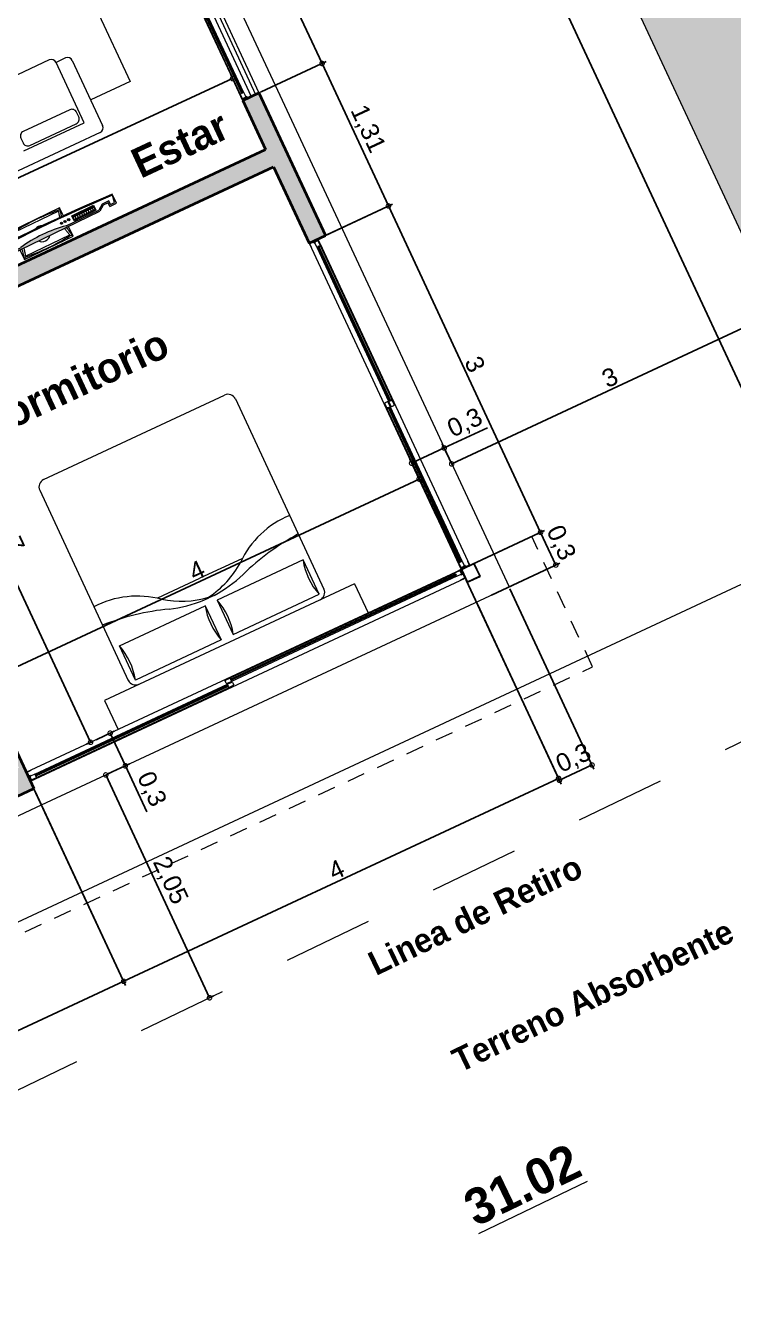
# Model space of a CAD drawing. Header units: millimetres. Extents: x 110427 to 125914, y 76277 to 76441.
# Drawn here: x 114099.72 to 114105.63, y 76324.37 to 76334.93 of the extents above; entities that cross this region are included whole.
import ezdxf

# ---------------------------------------------------------------- set-up
doc = ezdxf.new("R2010")
doc.units = ezdxf.units.MM
doc.linetypes.add('HIDDEN2', pattern=[4.7625, 3.175, -1.5875])
doc.linetypes.add('JIS_02_0.7', pattern=[1.35, 0.75, -0.6])
for name, color, linetype, lineweight in [('0.15', 6, 'Continuous', 15), ('04_CIVIL A CONSTRUIR', 250, 'Continuous', 35), ('06_CIVIL VISTAS GRUESA', 244, 'Continuous', 13), ('07_CIVIL VISTAS MEDIA', 143, 'Continuous', 9), ('08_CIVIL VISTAS FINO', 251, 'Continuous', 5), ('09_CIVIL PROYECCIONES', 230, 'JIS_02_0.7', 5), ('11_CARPINTERIA Y MOBILIARIO', 141, 'Continuous', 9), ('11_HATCH', 8, 'Continuous', 9), ('12_HATCH', 8, 'Continuous', 9), ('12_TEXTOS', 4, 'Continuous', 40), ('13_COTAS', 8, 'Continuous', 9)]:
    doc.layers.add(name, color=color, linetype=linetype, lineweight=lineweight)
doc.styles.add('JDS1', font='GOTHICB.TTF')
doc.styles.add('Swis721 BT', font='swiss.ttf')
doc.dimstyles.new('ISO-23', dxfattribs={"dimscale": 0.03, "dimtxt": 5, "dimasz": 2.5, "dimexe": 1.25, "dimexo": 0.625, "dimtad": 1, "dimtxsty": 'Swis721 BT', "dimblk": 'DOTSMALL', "dimcen": 2.5, "dimclrt": 150, "dimadec": 0, "dimazin": 0, "dimtfac": 1, "dimtmove": 0, "dimatfit": 3, "dimfxl": 0, "dimarcsym": 0})
pattern_1 = [(0, (-691.6089, -394.825658), (0, 0.02), []), (90, (-691.6089, -394.825658), (-0.02, 1e-18), [])]

# ---------------------------------------------------------------- blocks, each defined once
blk = doc.blocks.new('LCD')
at = {"lineweight": 5, "ltscale": 0.5}
for points in [[(0.211, -0.102), (0.511, -0.102), (0.559, -0.135), (0.621, -0.135), (0.621, -0.102), (0.657, -0.102), (0.67, -0.171), (0.67, -0.089), (0.609, -0.089), (0.609, -0.122), (0.563, -0.122), (0.515, -0.089), (-0.515, -0.089), (-0.563, -0.122), (-0.609, -0.122), (-0.609, -0.089), (-0.67, -0.089), (-0.67, -0.171), (-0.657, -0.102), (-0.621, -0.102), (-0.621, -0.135), (-0.559, -0.135), (-0.511, -0.102), (-0.211, -0.102, 0.093379)], [(0.67, -0.171), (0.669, -0.163, -0.02674), (-0.669, -0.163), (-0.67, -0.171, 0.026795)], [(-0.242, -0.138, 1), (-0.26, -0.138, 1)], [(-0.208, -0.138, 1), (-0.227, -0.138, 1)], [(-0.175, -0.138, 1), (-0.193, -0.138, 1)]]:
    blk.add_hatch(color=98, dxfattribs=at).paths.add_polyline_path(points)
h = blk.add_hatch(color=98, dxfattribs=at)
h.paths.add_polyline_path([(-0.49, -0.156), (-0.288, -0.156), (-0.288, -0.111), (-0.49, -0.111)])
h.paths.add_polyline_path([(-0.485, -0.151), (-0.293, -0.151), (-0.293, -0.117), (-0.485, -0.117)], flags=16)
h = blk.add_hatch(dxfattribs=at)
h.set_pattern_fill('_USER', color=256, scale=0.02, style=0, double=1, pattern_type=0)
h.set_pattern_definition(pattern_1)
h.paths.add_polyline_path([(-0.485, -0.151), (-0.293, -0.151), (-0.293, -0.117), (-0.485, -0.117)])
h = blk.add_hatch(dxfattribs=at)
h.set_pattern_fill('_USER', color=256, scale=0.02, style=0, double=1, pattern_type=0)
h.set_pattern_definition(pattern_1)
h.paths.add_polyline_path([(0.485, -0.117), (0.293, -0.117), (0.293, -0.151), (0.485, -0.151)])
at = {"lineweight": 18, "ltscale": 0.5}
for p, q in [((0.225, 0), (-0.225, 0)), ((-0.225, 0), (-0.225, -0.089)), ((0.225, -0.089), (0.225, 0)), ((-0.225, -0.187), (-0.225, -0.26)), ((0.225, -0.26), (0.225, -0.187)), ((-0.225, -0.26), (0.225, -0.26))]:
    blk.add_line(p, q, dxfattribs=at)
at = {"ltscale": 0.5}
for p, q in [((-0.609, -0.089), (-0.67, -0.089)), ((-0.67, -0.089), (-0.67, -0.171)), ((-0.657, -0.102), (-0.67, -0.171)), ((-0.621, -0.102), (-0.657, -0.102)), ((-0.621, -0.102), (-0.621, -0.135)), ((-0.609, -0.089), (-0.609, -0.122)), ((-0.563, -0.122), (-0.515, -0.089)), ((-0.559, -0.135), (-0.511, -0.102)), ((0.515, -0.089), (-0.515, -0.089)), ((-0.211, -0.102), (-0.511, -0.102)), ((0.211, -0.102), (0.511, -0.102)), ((0.559, -0.135), (0.511, -0.102)), ((0.563, -0.122), (0.515, -0.089)), ((0.67, -0.089), (0.609, -0.089)), ((0.609, -0.089), (0.609, -0.122)), ((0.621, -0.102), (0.657, -0.102)), ((0.621, -0.102), (0.621, -0.135)), ((0.657, -0.102), (0.67, -0.171)), ((0.67, -0.171), (0.67, -0.089)), ((-0.621, -0.135), (-0.559, -0.135)), ((-0.609, -0.122), (-0.563, -0.122)), ((0.621, -0.135), (0.559, -0.135)), ((0.609, -0.122), (0.563, -0.122))]:
    blk.add_line(p, q, dxfattribs=at)
at = {"linetype": 'HIDDEN2', "lineweight": 5, "ltscale": 0.5}
for p, q in [((0.205, -0.02), (-0.205, -0.02)), ((-0.205, -0.24), (0.205, -0.24))]:
    blk.add_line(p, q, dxfattribs=at)
at = {"ltscale": 0.5}
for points in [[(-0.49, -0.111), (-0.288, -0.111), (-0.288, -0.156), (-0.49, -0.156)], [(-0.485, -0.117), (-0.293, -0.117), (-0.293, -0.151), (-0.485, -0.151)], [(0.49, -0.111), (0.288, -0.111), (0.288, -0.156), (0.49, -0.156)], [(0.485, -0.117), (0.293, -0.117), (0.293, -0.151), (0.485, -0.151)]]:
    blk.add_lwpolyline(points, close=True, dxfattribs=at)
at = {"lineweight": 5, "ltscale": 0.5}
for centre in [(-0.251, -0.138), (-0.217, -0.138), (-0.184, -0.138)]:
    blk.add_circle(centre, 0.00921, dxfattribs=at)
at = {"lineweight": 18, "ltscale": 0.5}
for centre, start, end in [((-0.638, -0.13), 5.4428, 17.4923), ((0.638, -0.13), 162.5077, 174.5572), ((-0.638, -0.13), 342.5077, 352.3956), ((0.638, -0.13), 187.6044, 197.4923)]:
    blk.add_arc(centre, 0.433, start, end, dxfattribs=at)
at = {"lineweight": 5, "ltscale": 0.5}
for centre, radius, start, end in [((-0.2, 0.016), 0.03, 212.1251, 266.9871), ((0.2, 0.016), 0.03, 273.0129, 327.8749), ((0, 1.016), 1.138, 259.3305, 280.6695), ((0, -1.88), 1.877, 83.8464, 96.1536), ((0, -0.13), 0.0672, 37.6533, 142.3467), ((0, -0.13), 0.0672, 241.3543, 298.6457), ((-0.2, -0.276), 0.03, 93.0129, 147.8749), ((0, 1.62), 1.877, 263.8464, 276.1536), ((0.2, -0.276), 0.03, 32.1251, 86.9871)]:
    blk.add_arc(centre, radius, start, end, dxfattribs=at)
at = {"linetype": 'HIDDEN2', "lineweight": 5, "ltscale": 0.5}
for centre, radius, start, end in [((-0.491, -0.13), 0.306, 7.7055, 21.071), ((0.497, -0.13), 0.312, 159.3448, 172.4407), ((-0.491, -0.13), 0.306, 338.929, 349.1614), ((0.497, -0.13), 0.312, 190.6309, 200.6552)]:
    blk.add_arc(centre, radius, start, end, dxfattribs=at)
at = {"ltscale": 0.5}
for centre, start, end in [((0, 12.322), 266.9302, 273.0698), ((0, 12.33), 266.9365, 273.0635)]:
    blk.add_arc(centre, 12.511, start, end, dxfattribs=at)
blk = doc.blocks.new('_DotSmall')
at = {"color": 0, "linetype": 'ByBlock', "const_width": 0.5}
blk.add_lwpolyline([(-0.0625, 0, 1), (0.0625, 0, 1)], format="xyb", close=True, dxfattribs=at)
blk = doc.blocks.new('*D672')
at = {"layer": '13_COTAS', "color": 0, "lineweight": -2}
for p, q in [((114099.381, 76329.46), (114103.006, 76331.151)), ((114103.01, 76331.143), (114102.991, 76331.185)), ((114099.47, 76329.269), (114099.365, 76329.494))]:
    blk.add_line(p, q, dxfattribs=at)
at = {"layer": 'Defpoints', "color": 0}
for p in [(114103.006, 76331.151), (114103.018, 76331.126), (114099.478, 76329.252)]:
    blk.add_point(p, dxfattribs=at)
at = {"layer": '13_COTAS', "color": 0, "lineweight": -2, "xscale": 0.075, "yscale": 0.075, "zscale": 0.075}
for p, rotation in [((114103.006, 76331.151), 24.99999753929723), ((114099.381, 76329.46), 204.9999975392973)]:
    blk.add_blockref('_DotSmall', p, dxfattribs=dict(at, rotation=rotation))
at = {"layer": '13_COTAS', "color": 150, "insert": (114101.154, 76330.39), "char_height": 0.15, "attachment_point": 5, "rotation": 25, "style": 'Swis721 BT'}
blk.add_mtext('4', dxfattribs=at)
blk = doc.blocks.new('*D551')
at = {"layer": '13_COTAS', "color": 0, "lineweight": -2}
for p, q in [((114103.216, 76331.41), (114103.577, 76331.579)), ((114103.284, 76331.264), (114103.2, 76331.444)), ((114102.944, 76331.283), (114103.216, 76331.41)), ((114103.154, 76330.835), (114102.929, 76331.317))]:
    blk.add_line(p, q, dxfattribs=at)
at = {"layer": 'Defpoints', "color": 0}
for p in [(114103.216, 76331.41), (114103.292, 76331.247), (114103.162, 76330.818)]:
    blk.add_point(p, dxfattribs=at)
at = {"layer": '13_COTAS', "color": 0, "lineweight": -2, "xscale": 0.075, "yscale": 0.075, "zscale": 0.075}
for p, rotation in [((114103.216, 76331.41), 24.99999753929723), ((114102.944, 76331.283), 204.9999975392973)]:
    blk.add_blockref('_DotSmall', p, dxfattribs=dict(at, rotation=rotation))
at = {"layer": '13_COTAS', "color": 150, "insert": (114103.392, 76331.612), "char_height": 0.15, "attachment_point": 5, "rotation": 25, "style": 'Swis721 BT'}
blk.add_mtext('0,3', dxfattribs=at)
blk = doc.blocks.new('*D673')
at = {"layer": '13_COTAS', "color": 0, "lineweight": -2}
for p, q in [((114098.716, 76332.317), (114098.67, 76332.295)), ((114100.268, 76328.958), (114098.704, 76332.311)), ((114100.28, 76328.963), (114100.234, 76328.942))]:
    blk.add_line(p, q, dxfattribs=at)
at = {"layer": 'Defpoints', "color": 0}
for p in [(114098.704, 76332.311), (114098.733, 76332.325), (114100.297, 76328.971)]:
    blk.add_point(p, dxfattribs=at)
at = {"layer": '13_COTAS', "color": 0, "lineweight": -2, "xscale": 0.075, "yscale": 0.075, "zscale": 0.075}
for p, rotation in [((114098.704, 76332.311), 114.9999999997802), ((114100.268, 76328.958), 294.9999999997802)]:
    blk.add_blockref('_DotSmall', p, dxfattribs=dict(at, rotation=rotation))
at = {"layer": '13_COTAS', "color": 150, "insert": (114099.585, 76330.681), "char_height": 0.15, "attachment_point": 5, "rotation": 295, "style": 'Swis721 BT'}
blk.add_mtext('3,7', dxfattribs=at)
blk = doc.blocks.new('*D584')
at = {"layer": '13_COTAS', "color": 0, "lineweight": -2}
for p, q in [((114102.807, 76339.341), (114102.298, 76339.104)), ((114105.982, 76331.292), (114102.332, 76339.12)), ((114106.458, 76331.513), (114105.949, 76331.276))]:
    blk.add_line(p, q, dxfattribs=at)
at = {"layer": 'Defpoints', "color": 0}
for p in [(114102.824, 76339.349), (114102.332, 76339.12), (114106.475, 76331.521)]:
    blk.add_point(p, dxfattribs=at)
at = {"layer": '13_COTAS', "color": 0, "lineweight": -2, "xscale": 0.075, "yscale": 0.075, "zscale": 0.075}
for p, rotation in [((114102.332, 76339.12), 115.0000000000974), ((114105.982, 76331.292), 295.0000000000974)]:
    blk.add_blockref('_DotSmall', p, dxfattribs=dict(at, rotation=rotation))
at = {"layer": '13_COTAS', "color": 150, "insert": (114104.256, 76335.252), "char_height": 0.15, "attachment_point": 5, "rotation": 295, "style": 'Swis721 BT'}
blk.add_mtext('8,64', dxfattribs=at)
blk = doc.blocks.new('*D560')
at = {"layer": '13_COTAS', "color": 0, "lineweight": -2}
for p, q in [((114103.278, 76331.277), (114105.997, 76332.545)), ((114106.033, 76332.47), (114105.981, 76332.579)), ((114103.284, 76331.264), (114103.262, 76331.311))]:
    blk.add_line(p, q, dxfattribs=at)
at = {"layer": 'Defpoints', "color": 0}
for p in [(114105.997, 76332.545), (114106.04, 76332.453), (114103.292, 76331.247)]:
    blk.add_point(p, dxfattribs=at)
at = {"layer": '13_COTAS', "color": 0, "lineweight": -2, "xscale": 0.075, "yscale": 0.075, "zscale": 0.075}
for p, rotation in [((114105.997, 76332.545), 24.99999753929723), ((114103.278, 76331.277), 204.9999975392973)]:
    blk.add_blockref('_DotSmall', p, dxfattribs=dict(at, rotation=rotation))
at = {"layer": '13_COTAS', "color": 150, "insert": (114104.597, 76331.998), "char_height": 0.15, "attachment_point": 5, "rotation": 25, "style": 'Swis721 BT'}
blk.add_mtext('3', dxfattribs=at)
blk = doc.blocks.new('*D564')
at = {"layer": '13_COTAS', "color": 0, "lineweight": -2}
for p, q in [((114100.314, 76328.979), (114100.465, 76329.05)), ((114100.431, 76329.034), (114100.558, 76328.762)), ((114100.412, 76328.694), (114100.592, 76328.778)), ((114100.558, 76328.762), (114100.736, 76328.38))]:
    blk.add_line(p, q, dxfattribs=at)
at = {"layer": 'Defpoints', "color": 0}
for p in [(114100.297, 76328.971), (114100.395, 76328.686), (114100.558, 76328.762)]:
    blk.add_point(p, dxfattribs=at)
at = {"layer": '13_COTAS', "color": 0, "lineweight": -2, "xscale": 0.075, "yscale": 0.075, "zscale": 0.075}
for p, rotation in [((114100.431, 76329.034), 114.9999989492913), ((114100.558, 76328.762), 294.9999989492912)]:
    blk.add_blockref('_DotSmall', p, dxfattribs=dict(at, rotation=rotation))
at = {"layer": '13_COTAS', "color": 150, "insert": (114100.77, 76328.565), "char_height": 0.15, "attachment_point": 5, "rotation": 295, "style": 'Swis721 BT'}
blk.add_mtext('0,3', dxfattribs=at)
blk = doc.blocks.new('*D565')
at = {"layer": '13_COTAS', "color": 0, "lineweight": -2}
for p, q in [((114100.395, 76328.686), (114101.26, 76326.83)), ((114100.412, 76328.694), (114100.429, 76328.702)), ((114101.264, 76326.832), (114101.294, 76326.846))]:
    blk.add_line(p, q, dxfattribs=at)
at = {"layer": 'Defpoints', "color": 0}
for p in [(114100.395, 76328.686), (114101.247, 76326.824), (114101.26, 76326.83)]:
    blk.add_point(p, dxfattribs=at)
at = {"layer": '13_COTAS', "color": 0, "lineweight": -2, "xscale": 0.075, "yscale": 0.075, "zscale": 0.075}
for p, rotation in [((114100.395, 76328.686), 114.9999989492913), ((114101.26, 76326.83), 294.9999989492912)]:
    blk.add_blockref('_DotSmall', p, dxfattribs=dict(at, rotation=rotation))
at = {"layer": '13_COTAS', "color": 150, "insert": (114100.926, 76327.804), "char_height": 0.15, "attachment_point": 5, "rotation": 295, "style": 'Swis721 BT'}
blk.add_mtext('2,05', dxfattribs=at)
blk = doc.blocks.new('*D630')
at = {"layer": '06_CIVIL VISTAS GRUESA', "color": 0, "lineweight": -2}
for p, q in [((114099.803, 76328.555), (114100.56, 76326.933)), ((114096.35, 76326.945), (114097.107, 76325.322)), ((114097.091, 76325.356), (114100.544, 76326.967))]:
    blk.add_line(p, q, dxfattribs=at)
at = {"layer": 'Defpoints', "color": 0}
for p in [(114099.795, 76328.572), (114096.342, 76326.962), (114100.544, 76326.967)]:
    blk.add_point(p, dxfattribs=at)
at = {"layer": '06_CIVIL VISTAS GRUESA', "color": 0, "lineweight": -2, "xscale": 0.075, "yscale": 0.075, "zscale": 0.075}
for p, rotation in [((114100.544, 76326.967), 25.00000000019892), ((114097.091, 76325.356), 205.0000000001989)]:
    blk.add_blockref('_DotSmall', p, dxfattribs=dict(at, rotation=rotation))
at = {"layer": '06_CIVIL VISTAS GRUESA', "color": 150, "insert": (114098.771, 76326.261), "char_height": 0.15, "attachment_point": 5, "rotation": 25, "style": 'Swis721 BT'}
blk.add_mtext('3,81', dxfattribs=at)
blk = doc.blocks.new('*D631')
at = {"layer": '06_CIVIL VISTAS GRUESA', "color": 0, "lineweight": -2}
for p, q in [((114103.399, 76330.309), (114104.185, 76328.623)), ((114099.774, 76328.619), (114100.56, 76326.933)), ((114100.544, 76326.967), (114104.169, 76328.657))]:
    blk.add_line(p, q, dxfattribs=at)
at = {"layer": 'Defpoints', "color": 0}
for p in [(114103.391, 76330.326), (114099.766, 76328.635), (114104.169, 76328.657)]:
    blk.add_point(p, dxfattribs=at)
at = {"layer": '06_CIVIL VISTAS GRUESA', "color": 0, "lineweight": -2, "xscale": 0.075, "yscale": 0.075, "zscale": 0.075}
for p, rotation in [((114104.169, 76328.657), 24.99941188875567), ((114100.544, 76326.967), 204.9994118887556)]:
    blk.add_blockref('_DotSmall', p, dxfattribs=dict(at, rotation=rotation))
at = {"layer": '06_CIVIL VISTAS GRUESA', "color": 150, "insert": (114102.317, 76327.897), "char_height": 0.15, "attachment_point": 5, "rotation": 24.9994, "style": 'Swis721 BT'}
blk.add_mtext('4', dxfattribs=at)
blk = doc.blocks.new('*D632')
at = {"layer": '06_CIVIL VISTAS GRUESA', "color": 0, "lineweight": -2}
for p, q in [((114103.764, 76330.236), (114104.464, 76328.735)), ((114103.492, 76330.11), (114104.192, 76328.608)), ((114104.176, 76328.642), (114104.448, 76328.769))]:
    blk.add_line(p, q, dxfattribs=at)
at = {"layer": 'Defpoints', "color": 0}
for p in [(114103.756, 76330.253), (114103.484, 76330.127), (114104.448, 76328.769)]:
    blk.add_point(p, dxfattribs=at)
at = {"layer": '06_CIVIL VISTAS GRUESA', "color": 0, "lineweight": -2, "xscale": 0.075, "yscale": 0.075, "zscale": 0.075}
for p, rotation in [((114104.448, 76328.769), 24.99999999258063), ((114104.176, 76328.642), 204.9999999925807)]:
    blk.add_blockref('_DotSmall', p, dxfattribs=dict(at, rotation=rotation))
at = {"layer": '06_CIVIL VISTAS GRUESA', "color": 150, "insert": (114104.297, 76328.819), "char_height": 0.15, "attachment_point": 5, "rotation": 25, "style": 'Swis721 BT'}
blk.add_mtext('0,3', dxfattribs=at)
blk = doc.blocks.new('*D633')
at = {"layer": '06_CIVIL VISTAS GRUESA', "color": 0, "lineweight": -2}
for p, q in [((114101.689, 76334.376), (114102.232, 76334.629)), ((114102.198, 76334.613), (114102.751, 76333.426)), ((114102.242, 76333.189), (114102.785, 76333.442))]:
    blk.add_line(p, q, dxfattribs=at)
at = {"layer": 'Defpoints', "color": 0}
for p in [(114101.672, 76334.368), (114102.751, 76333.426), (114102.225, 76333.181)]:
    blk.add_point(p, dxfattribs=at)
at = {"layer": '06_CIVIL VISTAS GRUESA', "color": 0, "lineweight": -2, "xscale": 0.075, "yscale": 0.075, "zscale": 0.075}
for p, rotation in [((114102.198, 76334.613), 115.0000000027779), ((114102.751, 76333.426), 295.0000000027779)]:
    blk.add_blockref('_DotSmall', p, dxfattribs=dict(at, rotation=rotation))
at = {"layer": '06_CIVIL VISTAS GRUESA', "color": 150, "insert": (114102.573, 76334.066), "char_height": 0.15, "attachment_point": 5, "rotation": 295, "style": 'Swis721 BT'}
blk.add_mtext('1,31', dxfattribs=at)
blk = doc.blocks.new('*D634')
at = {"layer": '06_CIVIL VISTAS GRUESA', "color": 0, "lineweight": -2}
for p, q in [((114102.179, 76333.159), (114102.785, 76333.442)), ((114102.751, 76333.426), (114104.019, 76330.707)), ((114103.447, 76330.44), (114104.053, 76330.723))]:
    blk.add_line(p, q, dxfattribs=at)
at = {"layer": 'Defpoints', "color": 0}
for p in [(114102.162, 76333.151), (114104.019, 76330.707), (114103.43, 76330.432)]:
    blk.add_point(p, dxfattribs=at)
at = {"layer": '06_CIVIL VISTAS GRUESA', "color": 0, "lineweight": -2, "xscale": 0.075, "yscale": 0.075, "zscale": 0.075}
for p, rotation in [((114102.751, 76333.426), 115.0008319876607), ((114104.019, 76330.707), 295.0008319876608)]:
    blk.add_blockref('_DotSmall', p, dxfattribs=dict(at, rotation=rotation))
at = {"layer": '06_CIVIL VISTAS GRUESA', "color": 150, "insert": (114103.472, 76332.107), "char_height": 0.15, "attachment_point": 5, "rotation": 295.0008, "style": 'Swis721 BT'}
blk.add_mtext('3', dxfattribs=at)
blk = doc.blocks.new('*D635')
at = {"layer": '06_CIVIL VISTAS GRUESA', "color": 0, "lineweight": -2}
for p, q in [((114103.483, 76330.457), (114104.053, 76330.723)), ((114104.019, 76330.707), (114104.146, 76330.435)), ((114103.61, 76330.185), (114104.18, 76330.451))]:
    blk.add_line(p, q, dxfattribs=at)
at = {"layer": 'Defpoints', "color": 0}
for p in [(114103.466, 76330.449), (114104.146, 76330.435), (114103.593, 76330.177)]:
    blk.add_point(p, dxfattribs=at)
at = {"layer": '06_CIVIL VISTAS GRUESA', "color": 0, "lineweight": -2, "xscale": 0.075, "yscale": 0.075, "zscale": 0.075}
for p, rotation in [((114104.019, 76330.707), 115.0000000033583), ((114104.146, 76330.435), 295.0000000033583)]:
    blk.add_blockref('_DotSmall', p, dxfattribs=dict(at, rotation=rotation))
at = {"layer": '06_CIVIL VISTAS GRUESA', "color": 150, "insert": (114104.182, 76330.617), "char_height": 0.15, "attachment_point": 5, "rotation": 295, "style": 'Swis721 BT'}
blk.add_mtext('0,3', dxfattribs=at)
blk = doc.blocks.new('*D636')
at = {"layer": '06_CIVIL VISTAS GRUESA', "color": 0, "lineweight": -2}
for p, q in [((114099.051, 76340.031), (114099.595, 76340.285)), ((114102.198, 76334.613), (114099.561, 76340.269)), ((114101.689, 76334.376), (114102.232, 76334.629))]:
    blk.add_line(p, q, dxfattribs=at)
at = {"layer": 'Defpoints', "color": 0}
for p in [(114099.561, 76340.269), (114099.034, 76340.023), (114101.672, 76334.368)]:
    blk.add_point(p, dxfattribs=at)
at = {"layer": '06_CIVIL VISTAS GRUESA', "color": 0, "lineweight": -2, "xscale": 0.075, "yscale": 0.075, "zscale": 0.075}
for p, rotation in [((114099.561, 76340.269), 114.9999999993266), ((114102.198, 76334.613), 294.9999999993266)]:
    blk.add_blockref('_DotSmall', p, dxfattribs=dict(at, rotation=rotation))
at = {"layer": '06_CIVIL VISTAS GRUESA', "color": 150, "insert": (114100.978, 76337.487), "char_height": 0.15, "attachment_point": 5, "rotation": 295, "style": 'Swis721 BT'}
blk.add_mtext('6,24', dxfattribs=at)
blk = doc.blocks.new('*D656')
at = {"layer": '13_COTAS', "color": 0, "lineweight": -2}
for p, q in [((114101.718, 76333.914), (114101.437, 76334.521)), ((114101.452, 76334.487), (114097.823, 76332.806)), ((114098.088, 76332.232), (114097.807, 76332.84))]:
    blk.add_line(p, q, dxfattribs=at)
at = {"layer": 'Defpoints', "color": 0}
for p in [(114101.726, 76333.897), (114097.823, 76332.806), (114098.096, 76332.215)]:
    blk.add_point(p, dxfattribs=at)
at = {"layer": '13_COTAS', "color": 0, "lineweight": -2, "xscale": 0.075, "yscale": 0.075, "zscale": 0.075}
for p, rotation in [((114101.452, 76334.487), 24.85521813341189), ((114097.823, 76332.806), 204.8552181334119)]:
    blk.add_blockref('_DotSmall', p, dxfattribs=dict(at, rotation=rotation))
at = {"layer": '13_COTAS', "color": 150, "insert": (114099.605, 76333.718), "char_height": 0.12, "attachment_point": 5, "rotation": 24.8552, "style": 'Swis721 BT'}
blk.add_mtext('4', dxfattribs=at)

msp = doc.modelspace()

# ---------------------------------------------------------------- hatches: boundary and pattern name
at = {"layer": '11_HATCH'}
msp.add_hatch(color=254, dxfattribs=at).paths.add_polyline_path([(114107.238, 76339.349), (114102.824, 76339.349), (114106.475, 76331.521), (114110.1, 76333.212)])
at = {"layer": '12_HATCH'}
h = msp.add_hatch(color=1, dxfattribs=at)
h.dxf.hatch_style = 1
h.paths.add_polyline_path([(114101.672, 76334.368), (114101.536, 76334.305), (114101.726, 76333.897), (114098.101, 76332.206), (114097.97, 76332.487), (114097.825, 76332.42), (114098.019, 76332.003), (114101.793, 76333.752), (114102.089, 76333.117), (114102.225, 76333.181)])
h = msp.add_hatch(color=1, dxfattribs=at)
h.dxf.hatch_style = 1
h.paths.add_polyline_path([(114099.795, 76328.572), (114099.478, 76329.252), (114099.442, 76329.235), (114099.67, 76328.746), (114099.598, 76328.712), (114099.37, 76329.201), (114099.333, 76329.184), (114099.587, 76328.64), (114096.737, 76327.311), (114096.442, 76327.943), (114096.297, 76327.875), (114096.592, 76327.244), (114096.279, 76327.098), (114096.342, 76326.962)])

# ---------------------------------------------------------------- linework, layer by layer
at = {"layer": '0.15'}
msp.add_line((114093.98, 76324.812), (114112.976, 76333.67), dxfattribs=at)
at = {"layer": '04_CIVIL A CONSTRUIR'}
for p, q in [((114101.536, 76334.305), (114101.672, 76334.368)), ((114101.536, 76334.305), (114101.726, 76333.897)), ((114101.672, 76334.368), (114102.225, 76333.181)), ((114098.101, 76332.206), (114101.726, 76333.897)), ((114098.159, 76332.057), (114101.793, 76333.752)), ((114101.793, 76333.752), (114102.089, 76333.117)), ((114102.089, 76333.117), (114102.225, 76333.181)), ((114102.089, 76333.117), (114102.225, 76333.181)), ((114102.089, 76333.117), (114102.225, 76333.181)), ((114099.478, 76329.252), (114099.795, 76328.572)), ((114096.342, 76326.962), (114099.795, 76328.572))]:
    msp.add_line(p, q, dxfattribs=at)
at = {"layer": '07_CIVIL VISTAS MEDIA'}
for p, q in [((114100.69, 76336.117), (114101.536, 76334.305)), ((114100.763, 76336.151), (114101.608, 76334.339)), ((114101.516, 76334.361), (114101.127, 76335.195)), ((114101.138, 76335.199), (114101.526, 76334.365)), ((114101.145, 76335.203), (114101.533, 76334.369)), ((114101.544, 76334.373), (114101.154, 76335.208)), ((114101.533, 76334.323), (114101.516, 76334.36)), ((114101.519, 76334.366), (114101.523, 76334.368)), ((114101.519, 76334.341), (114101.522, 76334.342)), ((114101.519, 76334.341), (114101.536, 76334.305)), ((114101.522, 76334.342), (114101.537, 76334.31)), ((114101.526, 76334.364), (114101.524, 76334.368)), ((114101.526, 76334.365), (114101.533, 76334.369)), ((114101.526, 76334.364), (114101.534, 76334.368)), ((114101.537, 76334.375), (114101.533, 76334.373)), ((114101.533, 76334.372), (114101.534, 76334.368)), ((114101.568, 76334.323), (114101.538, 76334.309)), ((114101.558, 76334.33), (114101.54, 76334.321)), ((114101.544, 76334.373), (114101.561, 76334.336)), ((114101.562, 76334.339), (114101.565, 76334.34)), ((114101.562, 76334.339), (114101.569, 76334.325)), ((114101.565, 76334.34), (114101.572, 76334.326)), ((114101.603, 76334.34), (114101.573, 76334.325)), ((114101.591, 76334.375), (114101.589, 76334.374)), ((114101.589, 76334.374), (114101.604, 76334.341)), ((114101.591, 76334.375), (114101.608, 76334.339)), ((114102.094, 76333.116), (114102.125, 76333.13)), ((114102.133, 76333.115), (114102.126, 76333.13)), ((114102.129, 76333.133), (114102.159, 76333.147)), ((114102.135, 76333.117), (114102.129, 76333.131)), ((114102.135, 76333.117), (114102.133, 76333.115)), ((114102.154, 76333.083), (114102.137, 76333.12)), ((114102.139, 76333.126), (114102.158, 76333.135)), ((114102.176, 76333.114), (114102.161, 76333.146)), ((114102.179, 76333.115), (114102.162, 76333.151)), ((114102.164, 76333.133), (114102.181, 76333.096)), ((114102.109, 76333.082), (114102.094, 76333.115)), ((114102.106, 76333.081), (114102.109, 76333.082)), ((114102.154, 76333.083), (114102.755, 76331.795)), ((114102.16, 76333.081), (114102.164, 76333.083)), ((114102.172, 76333.092), (114102.163, 76333.088)), ((114102.165, 76333.084), (114102.163, 76333.088)), ((114102.172, 76333.091), (114102.164, 76333.087)), ((114102.765, 76331.8), (114102.164, 76333.087)), ((114102.172, 76333.092), (114102.174, 76333.088)), ((114102.772, 76331.804), (114102.172, 76333.091)), ((114102.179, 76333.09), (114102.175, 76333.088)), ((114102.179, 76333.115), (114102.176, 76333.114)), ((114102.179, 76333.115), (114103.43, 76330.432)), ((114102.181, 76333.096), (114102.782, 76331.808)), ((114102.72, 76331.779), (114102.737, 76331.742)), ((114102.741, 76331.794), (114102.723, 76331.785)), ((114102.747, 76331.747), (114102.755, 76331.751)), ((114102.747, 76331.747), (114102.748, 76331.743)), ((114102.765, 76331.755), (114102.748, 76331.791)), ((114102.748, 76331.746), (114102.755, 76331.75)), ((114102.748, 76331.746), (114103.347, 76330.459)), ((114102.755, 76331.795), (114102.772, 76331.759)), ((114102.757, 76331.747), (114102.755, 76331.751)), ((114102.755, 76331.75), (114103.355, 76330.462)), ((114102.758, 76331.802), (114102.761, 76331.803)), ((114102.762, 76331.748), (114102.758, 76331.747)), ((114102.763, 76331.803), (114102.764, 76331.799)), ((114102.773, 76331.803), (114102.764, 76331.799)), ((114102.772, 76331.804), (114102.765, 76331.8)), ((114103.365, 76330.466), (114102.765, 76331.755)), ((114102.776, 76331.81), (114102.772, 76331.808)), ((114102.773, 76331.803), (114102.772, 76331.807)), ((114102.779, 76331.756), (114102.797, 76331.765)), ((114102.799, 76331.771), (114102.782, 76331.808)), ((114103.337, 76330.455), (114102.737, 76331.742)), ((114102.744, 76331.74), (114102.748, 76331.742)), ((114103.344, 76330.386), (114103.307, 76330.369)), ((114103.321, 76330.382), (114103.357, 76330.399)), ((114103.321, 76330.382), (114103.322, 76330.379)), ((114103.322, 76330.379), (114103.355, 76330.394)), ((114103.355, 76330.417), (114103.338, 76330.454)), ((114103.34, 76330.46), (114103.344, 76330.462)), ((114103.34, 76330.435), (114103.343, 76330.436)), ((114103.34, 76330.435), (114103.357, 76330.398)), ((114103.343, 76330.436), (114103.358, 76330.403)), ((114103.347, 76330.458), (114103.345, 76330.461)), ((114103.347, 76330.459), (114103.355, 76330.462)), ((114103.347, 76330.458), (114103.356, 76330.462)), ((114103.359, 76330.365), (114103.35, 76330.383)), ((114103.354, 76330.465), (114103.356, 76330.462)), ((114103.358, 76330.469), (114103.355, 76330.467)), ((114103.37, 76330.363), (114103.356, 76330.394)), ((114103.39, 76330.417), (114103.36, 76330.403)), ((114103.38, 76330.423), (114103.361, 76330.415)), ((114103.365, 76330.466), (114103.382, 76330.43)), ((114103.384, 76330.433), (114103.386, 76330.434)), ((114103.384, 76330.433), (114103.39, 76330.418)), ((114103.386, 76330.434), (114103.393, 76330.42)), ((114103.425, 76330.433), (114103.394, 76330.419)), ((114103.413, 76330.468), (114103.41, 76330.467)), ((114103.41, 76330.467), (114103.425, 76330.435)), ((114103.413, 76330.468), (114103.43, 76330.432)), ((114099.766, 76328.635), (114103.391, 76330.326)), ((114103.306, 76330.368), (114101.429, 76329.493)), ((114101.435, 76329.483), (114103.311, 76330.358)), ((114101.438, 76329.476), (114103.314, 76330.351)), ((114103.32, 76330.342), (114101.442, 76329.465)), ((114103.305, 76330.362), (114103.306, 76330.358)), ((114103.311, 76330.36), (114103.308, 76330.358)), ((114103.311, 76330.36), (114103.315, 76330.351)), ((114103.311, 76330.358), (114103.314, 76330.351)), ((114103.313, 76330.344), (114103.311, 76330.348)), ((114103.312, 76330.349), (114103.315, 76330.351)), ((114103.32, 76330.342), (114103.356, 76330.359)), ((114103.354, 76330.312), (114103.386, 76330.327)), ((114103.355, 76330.309), (114103.354, 76330.312)), ((114103.355, 76330.355), (114103.37, 76330.362)), ((114103.355, 76330.355), (114103.357, 76330.352)), ((114103.355, 76330.309), (114103.391, 76330.326)), ((114103.357, 76330.352), (114103.371, 76330.359)), ((114103.387, 76330.328), (114103.373, 76330.359)), ((114099.803, 76328.692), (114101.409, 76329.441)), ((114101.413, 76329.43), (114099.809, 76328.683)), ((114101.416, 76329.423), (114099.812, 76328.676)), ((114101.399, 76329.451), (114101.391, 76329.469)), ((114101.393, 76329.476), (114101.429, 76329.493)), ((114101.442, 76329.465), (114101.406, 76329.448)), ((114101.407, 76329.434), (114101.409, 76329.43)), ((114101.409, 76329.441), (114101.446, 76329.458)), ((114101.41, 76329.43), (114101.414, 76329.432)), ((114101.416, 76329.423), (114101.413, 76329.43)), ((114101.418, 76329.423), (114101.414, 76329.432)), ((114101.418, 76329.423), (114101.414, 76329.421)), ((114101.415, 76329.416), (114101.414, 76329.42)), ((114101.458, 76329.431), (114101.422, 76329.414)), ((114101.434, 76329.483), (114101.437, 76329.485)), ((114101.434, 76329.483), (114101.438, 76329.475)), ((114101.435, 76329.483), (114101.438, 76329.476)), ((114101.436, 76329.49), (114101.438, 76329.486)), ((114101.441, 76329.476), (114101.438, 76329.475)), ((114101.445, 76329.472), (114101.443, 76329.476)), ((114101.452, 76329.455), (114101.461, 76329.437)), ((114099.816, 76328.665), (114101.422, 76329.414)), ((114099.736, 76328.706), (114099.75, 76328.675)), ((114099.769, 76328.722), (114099.737, 76328.707)), ((114099.766, 76328.682), (114099.752, 76328.675)), ((114099.768, 76328.679), (114099.753, 76328.672)), ((114099.768, 76328.679), (114099.766, 76328.682)), ((114099.803, 76328.692), (114099.767, 76328.675)), ((114099.768, 76328.725), (114099.769, 76328.722)), ((114099.811, 76328.685), (114099.808, 76328.683)), ((114099.812, 76328.674), (114099.808, 76328.683)), ((114099.812, 76328.676), (114099.809, 76328.683)), ((114099.81, 76328.69), (114099.812, 76328.686)), ((114099.753, 76328.671), (114099.767, 76328.64)), ((114099.764, 76328.669), (114099.773, 76328.651)), ((114099.802, 76328.652), (114099.766, 76328.635)), ((114099.801, 76328.655), (114099.768, 76328.64)), ((114099.78, 76328.648), (114099.816, 76328.665)), ((114099.802, 76328.652), (114099.801, 76328.655)), ((114099.812, 76328.674), (114099.815, 76328.676)), ((114099.818, 76328.672), (114099.817, 76328.676))]:
    msp.add_line(p, q, dxfattribs=at)
msp.add_lwpolyline([(114103.408, 76330.29), (114103.517, 76330.34), (114103.466, 76330.449), (114103.357, 76330.398)], close=True, dxfattribs=at)
msp.add_lwpolyline([(114103.414, 76330.298), (114103.507, 76330.341, 0.414214), (114103.509, 76330.347), (114103.466, 76330.439, 0.414214), (114103.46, 76330.441), (114103.367, 76330.398, 0.414214), (114103.365, 76330.392), (114103.408, 76330.3, 0.414214)], format="xyb", close=True, dxfattribs=at)
for centre, radius, start, end in [((114101.521, 76334.362), 0.0049, 115.0152, 205.0152), ((114101.534, 76334.372), 0.001, 115.0152, 205.0152), ((114101.538, 76334.325), 0.00488, 205.0152, 295.0152), ((114101.539, 76334.37), 0.00488, 25.0152, 115.0152), ((114101.538, 76334.31), 0.001, 205.0152, 295.0152), ((114101.556, 76334.334), 0.00488, 295.0152, 25.0152), ((114101.568, 76334.324), 0.001, 295.0152, 25.0152), ((114101.573, 76334.326), 0.001, 205.0152, 295.0152), ((114101.603, 76334.34), 0.001, 295.0152, 25.0152), ((114102.095, 76333.115), 0.001, 115.0152, 205.0152), ((114102.125, 76333.13), 0.001, 25.0152, 115.0152), ((114102.129, 76333.132), 0.001, 115.0152, 205.0152), ((114102.141, 76333.122), 0.00488, 115.0152, 205.0152), ((114102.16, 76333.13), 0.00488, 25.0152, 115.0152), ((114102.16, 76333.146), 0.001, 25.0152, 115.0152), ((114102.158, 76333.085), 0.00488, 205.0152, 295.0152), ((114102.164, 76333.084), 0.001, 295.0152, 25.0152), ((114102.177, 76333.094), 0.0049, 295.0152, 25.0152), ((114102.725, 76331.781), 0.00488, 115.0152, 205.0152), ((114102.743, 76331.789), 0.00488, 25.0152, 115.0152), ((114102.76, 76331.797), 0.00488, 115.0152, 205.0152), ((114102.758, 76331.748), 0.001, 205.0152, 295.0152), ((114102.762, 76331.802), 0.001, 25.0152, 115.0152), ((114102.76, 76331.753), 0.00488, 295.0152, 25.0152), ((114102.777, 76331.761), 0.00488, 205.0152, 295.0152), ((114102.778, 76331.806), 0.0049, 25.0152, 115.0152), ((114102.795, 76331.769), 0.00488, 295.0152, 25.0152), ((114102.742, 76331.744), 0.0049, 205.0152, 295.0152), ((114103.342, 76330.456), 0.0049, 115.0152, 205.0152), ((114103.346, 76330.381), 0.00488, 24.9848, 114.9848), ((114103.355, 76330.466), 0.001, 115.0152, 205.0152), ((114103.359, 76330.419), 0.00488, 205.0152, 295.0152), ((114103.355, 76330.393), 0.001, 24.9848, 114.9848), ((114103.361, 76330.464), 0.00488, 25.0152, 115.0152), ((114103.359, 76330.404), 0.001, 205.0152, 295.0152), ((114103.378, 76330.428), 0.00488, 295.0152, 25.0152), ((114103.389, 76330.418), 0.001, 295.0152, 25.0152), ((114103.394, 76330.42), 0.001, 205.0152, 295.0152), ((114103.424, 76330.434), 0.001, 295.0152, 25.0152), ((114103.309, 76330.364), 0.0049, 114.9848, 204.9848), ((114103.312, 76330.348), 0.001, 114.9848, 204.9848), ((114103.318, 76330.346), 0.00488, 204.9848, 294.9848), ((114103.354, 76330.363), 0.00488, 294.9848, 24.9848), ((114103.37, 76330.363), 0.001, 294.9848, 24.9848), ((114103.372, 76330.358), 0.001, 24.9848, 114.9848), ((114103.386, 76330.328), 0.001, 294.9848, 24.9848), ((114101.395, 76329.471), 0.00488, 114.9848, 204.9848), ((114101.404, 76329.453), 0.00488, 204.9848, 294.9848), ((114101.411, 76329.436), 0.00488, 114.9848, 204.9848), ((114101.41, 76329.431), 0.001, 204.9848, 294.9848), ((114101.432, 76329.488), 0.0049, 24.9848, 114.9848), ((114101.442, 76329.475), 0.001, 24.9848, 114.9848), ((114101.44, 76329.47), 0.00488, 294.9848, 24.9848), ((114101.448, 76329.453), 0.00488, 24.9848, 114.9848), ((114101.456, 76329.435), 0.00488, 294.9848, 24.9848), ((114101.42, 76329.418), 0.0049, 204.9848, 294.9848), ((114099.737, 76328.706), 0.001, 114.9848, 204.9848), ((114099.805, 76328.688), 0.00488, 24.9848, 114.9848), ((114099.811, 76328.686), 0.001, 294.9848, 24.9848), ((114099.751, 76328.676), 0.001, 204.9848, 294.9848), ((114099.754, 76328.671), 0.001, 114.9848, 204.9848), ((114099.769, 76328.671), 0.00488, 114.9848, 204.9848), ((114099.768, 76328.641), 0.001, 204.9848, 294.9848), ((114099.777, 76328.653), 0.00488, 204.9848, 294.9848), ((114099.814, 76328.67), 0.0049, 294.9848, 24.9848)]:
    msp.add_arc(centre, radius, start, end, dxfattribs=at)
at = {"layer": '07_CIVIL VISTAS MEDIA', "extrusion": (-7.105e-10, 6.55595e-08, 1)}
for centre in [(114101.523, 76334.367, 0.005), (114103.344, 76330.461, 0.005)]:
    msp.add_arc(centre, 0.001, 25.0152, 115.0152, dxfattribs=at)
at = {"layer": '07_CIVIL VISTAS MEDIA', "extrusion": (7.105e-10, -6.55595e-08, 1)}
msp.add_arc((114102.175, 76333.089, -0.005), 0.001, 205.0152, 295.0152, dxfattribs=at)
at = {"layer": '07_CIVIL VISTAS MEDIA', "extrusion": (4.97875e-08, -4.26587e-08, 1)}
msp.add_arc((114102.747, 76331.743, 0.002), 0.001, 295.0152, 25.0152, dxfattribs=at)
at = {"layer": '07_CIVIL VISTAS MEDIA', "extrusion": (-4.97875e-08, 4.26587e-08, 1)}
msp.add_arc((114102.773, 76331.807, -0.002), 0.001, 115.0152, 205.0152, dxfattribs=at)
at = {"layer": '07_CIVIL VISTAS MEDIA', "extrusion": (-4.26851e-08, -4.97648e-08, 1)}
msp.add_arc((114103.307, 76330.359, -0.009), 0.001, 204.9848, 294.9848, dxfattribs=at)
at = {"layer": '07_CIVIL VISTAS MEDIA', "extrusion": (-6.55599e-08, -6.75634e-10, 1)}
msp.add_arc((114101.415, 76329.42, -0.008), 0.001, 114.9848, 204.9848, dxfattribs=at)
at = {"layer": '07_CIVIL VISTAS MEDIA', "extrusion": (6.55599e-08, 6.75634e-10, 1)}
msp.add_arc((114101.437, 76329.486, 0.008), 0.001, 294.9848, 24.9848, dxfattribs=at)
at = {"layer": '07_CIVIL VISTAS MEDIA', "extrusion": (4.26851e-08, 4.97648e-08, 1)}
msp.add_arc((114099.816, 76328.675, 0.009), 0.001, 24.9848, 114.9848, dxfattribs=at)
at = {"layer": '08_CIVIL VISTAS FINO'}
for p, q in [((114099.048, 76340.349), (114101.808, 76334.431)), ((114098.912, 76340.286), (114101.672, 76334.368)), ((114102.824, 76339.349), (114106.475, 76331.521)), ((114100.799, 76336.168), (114101.644, 76334.355))]:
    msp.add_line(p, q, dxfattribs=at)
at = {"layer": '09_CIVIL PROYECCIONES'}
msp.add_line((114089.744, 76321.291), (114113.005, 76332.48), dxfattribs=at)
at = {"layer": '09_CIVIL PROYECCIONES', "ltscale": 2}
msp.add_line((114103.946, 76330.673), (114103.629, 76330.525), dxfattribs=at)
at = {"layer": '09_CIVIL PROYECCIONES', "ltscale": 0.2}
for p, q in [((114104.453, 76329.586), (114103.946, 76330.673)), ((114096.786, 76326.01), (114104.453, 76329.586))]:
    msp.add_line(p, q, dxfattribs=at)
at = {"layer": '11_CARPINTERIA Y MOBILIARIO'}
for p, q in [((114100.318, 76335.063), (114100.598, 76334.462)), ((114099.924, 76334.643), (114099.498, 76334.444)), ((114100.059, 76334.659), (114099.981, 76334.622)), ((114100.216, 76334.119), (114099.981, 76334.622)), ((114100.115, 76334.638), (114100.368, 76334.096)), ((114100.598, 76334.462), (114100.269, 76334.309)), ((114101.672, 76334.368), (114101.808, 76334.431)), ((114101.808, 76334.431), (114103.756, 76330.253)), ((114099.712, 76333.884), (114100.216, 76334.119)), ((114100.348, 76334.039), (114098.682, 76333.262)), ((114102.089, 76333.117), (114103.357, 76330.398)), ((114099.876, 76331.148), (114101.385, 76331.851)), ((114101.475, 76331.819), (114102.213, 76330.235)), ((114099.844, 76331.058), (114100.582, 76329.474)), ((114101.528, 76330.487), (114101.179, 76330.324)), ((114102.04, 76330.477), (114101.324, 76330.143)), ((114102.173, 76330.191), (114102.04, 76330.477)), ((114099.732, 76328.708), (114103.357, 76330.398)), ((114102.469, 76330.279), (114100.384, 76329.307)), ((114100.83, 76330.161), (114101.179, 76330.324)), ((114102.469, 76330.279), (114102.582, 76330.037)), ((114099.859, 76328.436), (114103.756, 76330.253)), ((114101.212, 76330.141), (114101.255, 76330.161)), ((114101.298, 76330.18), (114101.255, 76330.161)), ((114101.457, 76329.857), (114102.173, 76330.191)), ((114100.508, 76329.763), (114101.224, 76330.096)), ((114101.224, 76330.096), (114101.357, 76329.811)), ((114101.324, 76330.143), (114101.457, 76329.857)), ((114100.642, 76329.477), (114100.508, 76329.763)), ((114101.357, 76329.811), (114100.642, 76329.477)), ((114100.384, 76329.307), (114100.497, 76329.065)), ((114096.406, 76326.826), (114099.859, 76328.436))]:
    msp.add_line(p, q, dxfattribs=at)
msp.add_lwpolyline([(114100.17, 76334.168), (114100.152, 76334.207, 0.414214), (114100.095, 76334.227), (114099.707, 76334.047, 0.414214), (114099.687, 76333.99), (114099.705, 76333.951, 0.414214), (114099.761, 76333.93), (114100.149, 76334.111, 0.414214)], format="xyb", close=True, dxfattribs=at)
for centre, radius, start, end in [((114099.942, 76334.604), 0.0428, 25, 115), ((114100.077, 76334.62), 0.0428, 25, 115), ((114100.33, 76334.077), 0.0428, 295, 25), ((114101.414, 76331.79), 0.0675, 25, 115), ((114099.905, 76331.086), 0.0675, 115, 205), ((114102.23, 76330.121), 0.788, 112.5606, 154.7538), ((114102.976, 76328.886), 2.055, 118.3855, 134.3574), ((114102.596, 76330.562), 0.563, 188.7398, 221.2602), ((114100.825, 76330.825), 0.784, 303.0239, 332.02), ((114100.737, 76331.211), 1.173, 298.5556, 313.1762), ((114100.659, 76329.388), 0.788, 75.2462, 117.4394), ((114101.023, 76330.917), 0.784, 257.98, 286.9761), ((114102.152, 76330.206), 0.0675, 295, 25), ((114101.125, 76328.023), 2.055, 95.6426, 111.6145), ((114100.783, 76331.233), 1.173, 276.8238, 291.4444), ((114101.78, 76330.182), 0.563, 188.7398, 221.2602), ((114100.901, 76329.772), 0.563, 8.7398, 41.2602), ((114100.085, 76329.391), 0.563, 8.7398, 41.2602), ((114100.643, 76329.503), 0.0675, 205, 295)]:
    msp.add_arc(centre, radius, start, end, dxfattribs=at)
at = {"layer": '13_COTAS'}
msp.add_line((114103.46, 76331.362), (114103.752, 76331.498), dxfattribs=at)

# ---------------------------------------------------------------- block references
at = {"layer": '11_CARPINTERIA Y MOBILIARIO', "rotation": 205.7322691667772}
msp.add_blockref('LCD', (114099.92, 76333.078), dxfattribs=at)

# ---------------------------------------------------------------- texts
at = {"layer": '12_TEXTOS', "char_height": 0.25, "width": 2.74107, "attachment_point": 8, "rotation": 25.0003, "style": 'JDS1'}
for s, insert in [('Estar', (114101.067, 76333.825)), ('Dormitorio', (114100.173, 76331.824))]:
    msp.add_mtext(s, dxfattribs=dict(at, insert=insert))
at = {"layer": '13_COTAS', "color": 150, "attachment_point": 5, "rotation": 25.6896, "style": 'JDS1'}
for s, insert, char_height, width in [('\\A1;Linea de Retiro', (114103.475, 76327.518), 0.2, 6.27387), ('\\A1;Terreno Absorbente', (114104.455, 76326.846), 0.2, 6.27387), ('\\A1;{\\L31.02}', (114103.867, 76325.271), 0.3, 1.68275)]:
    msp.add_mtext(s, dxfattribs=dict(at, insert=insert, char_height=char_height, width=width))

# ---------------------------------------------------------------- dimensions: what is measured, and where the dimension line sits
at = {"layer": '06_CIVIL VISTAS GRUESA'}
for p1, p2, distance, picture, middle in [((114101.672, 76334.368), (114099.034, 76340.023), -0.58, '*D636', (114100.978, 76337.487)), ((114101.672, 76334.368), (114102.225, 76333.181), 0.58, '*D633', (114102.573, 76334.066)), ((114102.162, 76333.151), (114103.43, 76330.432), 0.651, '*D634', (114103.472, 76332.107)), ((114099.766, 76328.635), (114103.391, 76330.326), -1.841, '*D631', (114102.317, 76327.897)), ((114096.342, 76326.962), (114099.795, 76328.572), -1.771, '*D630', (114098.771, 76326.261))]:
    dim = msp.add_aligned_dim(p1=p1, p2=p2, distance=distance, dimstyle='ISO-23', override={"dimfxl": 100, "dimarcsym": 2}, dxfattribs=at)
    dim.commit()
    dim.dimension.update_dxf_attribs({"geometry": picture, "text_midpoint": middle})
for base, p1, p2, angle, picture, middle in [((114104.146, 76330.435), (114103.466, 76330.449), (114103.593, 76330.177), 295, '*D635', (114104.083, 76330.571)), ((114104.448, 76328.769), (114103.484, 76330.127), (114103.756, 76330.253), 25, '*D632', (114104.343, 76328.72))]:
    dim = msp.add_linear_dim(base=base, p1=p1, p2=p2, angle=angle, dimstyle='ISO-23', override={"dimfxl": 100, "dimarcsym": 2}, dxfattribs=at)
    dim.commit()
    dim.dimension.update_dxf_attribs({"geometry": picture, "text_midpoint": middle, "dimtype": 161})
at = {"layer": '13_COTAS'}
for p1, p2, distance, picture, middle in [((114106.475, 76331.521), (114102.824, 76339.349), 0.543, '*D584', (114104.256, 76335.252)), ((114100.297, 76328.971), (114098.733, 76332.325), 0.032, '*D673', (114099.585, 76330.681))]:
    dim = msp.add_aligned_dim(p1=p1, p2=p2, distance=distance, dimstyle='ISO-23', dxfattribs=at)
    dim.commit()
    dim.dimension.update_dxf_attribs({"geometry": picture, "text_midpoint": middle})
dim = msp.add_aligned_dim(p1=(114101.726, 76333.897), p2=(114098.096, 76332.215), distance=-0.65, dimstyle='ISO-23', override={"dimtxt": 4}, dxfattribs=at)
dim.commit()
dim.dimension.update_dxf_attribs({"geometry": '*D656', "text_midpoint": (114099.605, 76333.718)})
for base, p1, p2, angle, picture, middle in [((114105.997, 76332.545), (114103.292, 76331.247), (114106.04, 76332.453), 205, '*D560', (114104.597, 76331.998)), ((114103.006, 76331.151), (114099.478, 76329.252), (114103.018, 76331.126), 205, '*D672', (114101.154, 76330.39)), ((114101.26, 76326.83), (114100.395, 76328.686), (114101.247, 76326.824), 295, '*D565', (114100.926, 76327.804))]:
    dim = msp.add_linear_dim(base=base, p1=p1, p2=p2, angle=angle, dimstyle='ISO-23', dxfattribs=at)
    dim.commit()
    dim.dimension.update_dxf_attribs({"geometry": picture, "text_midpoint": middle})
for base, p1, p2, angle, picture, middle in [((114103.216, 76331.41), (114103.162, 76330.818), (114103.292, 76331.247), 205, '*D551', (114103.438, 76331.514)), ((114100.558, 76328.762), (114100.297, 76328.971), (114100.395, 76328.686), 295, '*D564', (114100.671, 76328.519))]:
    dim = msp.add_linear_dim(base=base, p1=p1, p2=p2, angle=angle, dimstyle='ISO-23', dxfattribs=at)
    dim.commit()
    dim.dimension.update_dxf_attribs({"geometry": picture, "text_midpoint": middle, "dimtype": 160})

doc.saveas('drawing.dxf')
